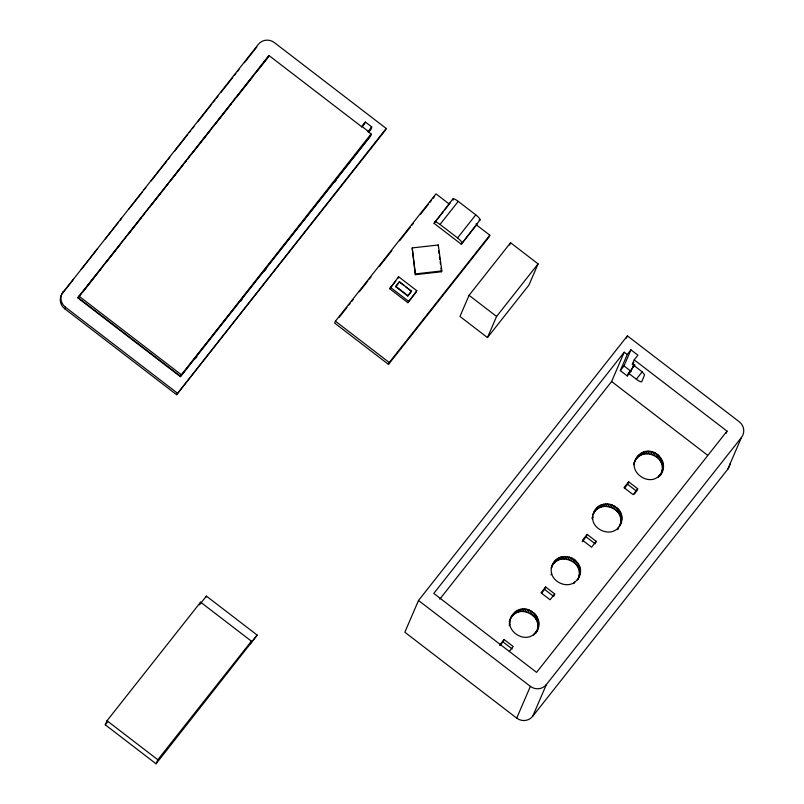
<?xml version="1.0" encoding="UTF-8"?>
<svg xmlns="http://www.w3.org/2000/svg" width="804" height="804" viewBox="0 0 804 804"><rect width="100%" height="100%" fill="white"/><g stroke="black" fill="none" stroke-linecap="round" stroke-linejoin="round"><path stroke-width="1.21" d="M536.559 630.959C526.921 647.029 500.902 629.532 512.59 614.668C524.54 599.07 547.765 618.286 535.514 633.401C546.268 617.894 519.304 601.884 510.63 618.507M579.533 575.393L577.845 579.372C586.649 562.74 558.056 549.856 551.403 567.443C557.624 545.092 590.91 561.212 577.362 580.016M621.04 522.811L619.995 525.253C626.427 508.741 599.131 498.239 592.91 514.861C598.488 493.606 630.939 507.073 619.703 525.987M661.079 473.234C651.441 489.304 625.422 471.807 637.11 456.943C649.059 441.346 672.285 460.561 660.034 475.677C671.471 457.717 639.783 443.436 633.864 463.868L634.567 462.25M620.397 524.359C613.211 540.559 586.538 528.55 593.955 512.429M552.448 565.001C545.413 580.197 569.564 592.749 578.066 578.388M509.897 620.015L509.344 621.592L511.676 616.075M62.008 293.842A11.457 11.145 23.3 0 0 64.722 308.776L176.599 394.684L385.488 130.087L386.191 128.459L274.315 42.562A11.457 11.145 23.3 0 0 258.325 44.361L62.571 293.048L73.455 279.269M64.722 308.776L65.425 307.158A11.457 11.145 23.3 0 1 63.275 291.43M368.282 132.067L371.749 126.942L365.398 122.067L361.71 126.741L268.888 55.466L78.209 297.731L80.531 294.787M268.194 57.084L268.888 55.466M371.749 126.942L368.061 131.615L371.086 133.936L180.397 376.202L77.898 297.5M176.599 394.684L386.191 128.459M257.179 635.1L156.066 763.8L105.274 724.796L107.022 720.736L200.618 602.176L251.411 641.18L250.255 643.863L257.179 635.1L206.377 596.096L200.226 603.884M362.624 126.318L365.398 122.067M370.383 135.554L371.086 133.936M199.462 604.859L200.618 602.176M205.784 597.483L206.377 596.096M444.723 209.844L449.285 204.065L435.979 193.854L335.439 321.198L334.635 323.067L388.453 364.393L488.993 237.049L489.797 235.18L476.501 224.959L477.053 223.663A6.11 1.367 38.3 0 1 476.129 223.813M156.066 763.8L157.815 759.74L251.411 641.18M389.719 288.747L398.643 276.767L416.784 290.696L416.16 292.164L407.859 302.676L389.719 288.747L395.749 281.098M398.02 278.234L398.643 276.767M412.191 247.923L415.387 274.677L441.496 271.742L441.838 270.938L438.291 244.989L412.191 247.923L415.387 274.677M395.679 286.686L399.508 281.681L411.457 291.299L407.769 295.972L395.679 286.686L399.508 281.681M476.501 224.959L461.275 244.235L434.07 223.341L452.843 198.97M407.769 295.972L411.598 290.968M449.285 204.065L449.848 202.769A6.11 1.367 38.3 0 0 449.868 203.231M407.859 302.676L416.784 290.696M437.939 245.793L438.291 244.989M388.453 364.393L389.267 362.524L489.797 235.18M461.275 244.235L480.058 219.864M469.064 295.319L459.958 316.454L487.475 337.579L528.982 285.008L538.087 263.873L510.57 242.748L469.064 295.319L496.581 316.444L487.475 337.579M509.615 244.969L510.57 242.748M418.512 600.467L404.834 632.225L516.711 718.123A11.457 11.145 23.3 0 0 532.69 716.324L727.751 469.255L741.429 437.507A11.457 11.145 23.3 0 0 739.278 421.778L627.401 335.871L418.512 600.467L530.379 686.375A11.457 11.145 23.3 0 0 546.368 684.576L741.429 437.507M626.427 338.142L627.401 335.871M439.808 599.121L611.603 381.518L624.226 352.202L627.251 354.524L620.316 370.614L627.271 375.95L630.959 371.277L633.853 364.574M509.344 622.417L510.048 620.788M511.545 617.11L512.59 614.668M509.193 624.085L509.897 622.467M512.62 615.824L513.676 613.392M513.846 614.678L514.902 612.236M509.244 625.763L509.947 624.145M500.761 644.898L504.118 639.542L513.193 646.506L509.354 651.371M515.213 613.683L516.258 611.251M516.681 612.859L517.736 610.417M620.316 370.614L624.004 365.941L630.939 349.851L637.894 355.187L634.205 359.86L632.316 364.252L640.175 370.282A6.11 1.367 38.3 0 1 644.456 375.297L641.733 381.629A6.11 1.367 38.3 0 1 636.326 379.217L628.467 373.187L634.919 365.016M518.248 612.216L519.304 609.774M519.886 611.754L520.932 609.311M521.575 611.492L522.62 609.05M523.283 611.422L524.329 608.98M524.992 611.553L526.037 609.12M627.271 375.95L628.467 373.187M526.67 611.884L527.726 609.442M528.308 612.407L529.364 609.965M529.876 613.11L530.931 610.678M531.354 613.995L532.399 611.563M551.202 568.207L551.906 566.579M552.137 565.936L553.182 563.504M553.051 564.539L554.097 562.096M554.127 563.252L555.182 560.81M555.353 562.107L556.408 559.664M532.71 615.04L533.766 612.608M544.579 589.402L545.625 586.96L554.7 593.925L553.644 596.367L544.579 589.402L541.504 593.302M556.72 561.112L557.765 558.669M551.001 574.86L551.705 573.232M533.946 616.236L534.992 613.794M558.187 560.287L559.242 557.845M559.755 559.634L560.81 557.202M535.022 617.562L536.077 615.12M561.393 559.182L562.438 556.74M535.936 619L536.992 616.557M563.081 558.911L564.127 556.479M536.67 620.527L537.725 618.085M537.223 622.125L538.278 619.693M564.79 558.85L565.835 556.408M537.574 623.783L538.63 621.341M537.725 625.452L538.78 623.02M533.705 635.15L534.409 633.522M566.498 558.981L567.544 556.539M534.861 633.934L535.564 632.306M537.685 627.13L538.73 624.698M537.424 628.788L538.479 626.356M536.338 631.944L538.027 627.964M568.177 559.313L569.232 556.87M569.815 559.835L570.87 557.393M571.383 560.539L572.438 558.097M572.86 561.423L573.905 558.981M593.643 513.364L594.689 510.922M592.005 518.077L592.709 516.459M594.558 511.957L595.603 509.525M592.206 518.942L592.91 517.314M595.633 510.681L596.689 508.239M574.217 562.468L575.272 560.026M596.859 509.535L597.915 507.093M586.086 536.831L587.131 534.389L596.206 541.353L595.151 543.795L586.086 536.831L582.237 541.695M598.226 508.54L599.271 506.098M575.453 563.664L576.498 561.222M599.694 507.716L600.749 505.274M601.261 507.063L602.317 504.631M576.528 564.981L577.584 562.549M602.899 506.6L603.945 504.168M577.443 566.428L578.498 563.986M604.588 506.339L605.633 503.907M578.176 567.956L579.232 565.514M578.729 569.554L579.784 567.121M606.296 506.279L607.342 503.837M579.081 571.202L580.136 568.77M573.915 583.644L574.619 582.026M516.711 718.123L530.379 686.375M579.232 572.88L580.287 570.438M608.005 506.409L609.05 503.967M579.192 574.558L580.237 572.116M578.93 576.217L579.986 573.775M609.683 506.731L610.738 504.299M611.321 507.254L612.377 504.822M612.889 507.967L613.944 505.525M614.367 508.852L615.412 506.409M634.768 461.476L636.195 458.35M636.064 459.385L637.11 456.943M633.864 464.692L634.567 463.074M637.14 458.099L638.195 455.667M638.366 456.953L639.421 454.521M615.723 509.897L616.779 507.455M627.592 484.249L628.638 481.817L637.713 488.782L636.657 491.224L627.592 484.249L624.517 488.149M639.733 455.958L640.778 453.526M616.959 511.083L618.005 508.651M641.2 455.134L642.255 452.702M642.768 454.491L643.823 452.049M618.035 512.409L619.09 509.977M644.406 454.029L645.451 451.597M618.949 513.846L620.005 511.414M532.69 716.324L546.368 684.576M646.094 453.768L647.14 451.325M619.683 515.384L620.738 512.942M620.236 516.982L621.291 514.54M647.803 453.697L648.848 451.265M620.587 518.63L621.643 516.188M620.738 520.309L621.793 517.866M649.511 453.828L650.557 451.396M618.577 527.163L617.522 529.595L618.527 528.248M620.698 521.987L621.743 519.545M620.437 523.645L621.492 521.203M651.19 454.159L652.245 451.727M652.828 454.682L653.883 452.25M654.396 455.386L655.451 452.953M655.873 456.27L656.918 453.838M657.23 457.315L658.285 454.883M658.466 458.511L659.511 456.069M659.541 459.838L660.597 457.396M660.456 461.275L661.511 458.833M661.189 462.802L662.245 460.37M661.742 464.41L662.797 461.968M662.094 466.059L663.149 463.617M662.245 467.737L663.3 465.295M658.225 477.425L658.928 475.797M662.205 469.405L663.25 466.973M659.38 476.209L660.084 474.581M661.943 471.064L662.998 468.631M660.858 474.219L662.546 470.239M726.052 433.396L727.027 431.135L634.205 359.86M81.224 269.43L97.545 248.758M105.314 238.909L118.52 222.175M120.077 220.216L121.635 218.246M128.63 209.382L142.62 191.664M144.167 189.694L145.725 187.724M151.162 180.84L166.709 161.152M168.257 159.182L169.815 157.212M174.478 151.303L187.684 134.57M189.242 132.6L190.799 130.64M192.347 128.67L193.905 126.7M197.794 121.776L211.784 104.058M213.331 102.088L214.889 100.118M216.447 98.148L217.995 96.178M221.1 92.249L232.758 77.485M234.316 75.516L235.873 73.546M237.421 71.576L238.979 69.606M244.416 62.712L256.848 46.964M82.862 291.842L98.369 272.194M99.917 270.234L101.465 268.265M106.118 262.375L120.077 244.687M127.836 234.868L141.012 218.175M142.569 216.206L144.117 214.246M149.544 207.372L161.956 191.653M163.503 189.684L165.051 187.724M166.609 185.754L168.157 183.794M171.262 179.865L182.89 165.132M184.438 163.172L185.995 161.202M187.543 159.242L189.091 157.272M191.422 154.328L206.929 134.68M208.477 132.72L210.035 130.75M215.462 123.876L230.969 104.239M236.396 97.354L252.677 76.732M257.33 70.842L267.41 58.069M361.629 126.962L364.634 123.163M368.584 132.298L371.589 128.499M180.166 376.493L370.915 135.504L180.478 376.724L77.676 297.792L268.415 56.793M195.322 358.664L196.869 356.695M240.406 301.55L241.964 299.58M264.506 271.028L266.054 269.059M334.464 182.418L336.012 180.448M339.278 317.188L347.016 307.389M348.554 305.43L350.102 303.47M351.649 301.52L353.197 299.56M359.388 291.721L367.89 280.948M369.438 278.988L370.986 277.028M379.498 266.255L391.87 250.577M399.598 240.778L410.432 227.07M411.98 225.11L413.517 223.15M420.482 214.336L428.22 204.538M429.758 202.578L431.306 200.618M432.853 198.658L434.401 196.699M434.07 223.341L443.195 211.774M434.622 222.045A6.11 1.367 38.3 0 1 440.019 224.457L458.24 201.382L475.777 214.849A6.11 1.367 38.3 0 1 479.124 220.015M461.838 242.939A6.11 1.367 38.3 0 0 457.556 237.924L475.777 214.849M105.274 724.796L107.585 721.861M496.581 316.444L538.087 263.873M624.226 352.202L433.778 593.432L536.58 672.365L727.027 431.135M627.251 354.524L630.939 349.851M632.316 364.252L633.793 362.383M632.507 367.709L634.577 365.076M636.326 379.217L642.476 371.428M499.505 645.381L504.118 639.542M545.625 586.96L541.012 592.809L550.087 599.774L554.7 593.925M587.131 534.389L582.518 540.228L591.593 547.192L596.206 541.353M628.638 481.817L624.025 487.656L633.1 494.621L637.713 488.782M634.356 494.138L635.894 492.189M415.738 273.873L441.838 270.938M361.941 126.449L368.292 131.323M440.019 224.457L457.556 237.924M624.004 365.941L630.959 371.277M611.603 381.518L707.48 455.144M399.367 282.013L404.02 285.581M405.879 287.008L411.457 291.299M395.819 286.355L407.909 295.641M390.342 287.279L408.482 301.209M335.439 321.198L389.267 362.524M78.903 296.103L181.101 374.574M503.073 641.974L512.138 648.939M65.425 307.158L177.292 393.055M107.022 720.736L157.815 759.74M438.612 250.737L438.954 253.21M439.466 256.918L439.798 259.39M440.14 261.863L440.481 264.335M440.984 268.044L441.496 271.742M453.215 200.116A6.11 1.367 38.3 0 1 458.24 201.382M729.992 463.948A11.457 11.145 23.3 0 1 727.751 469.255"/></g></svg>
